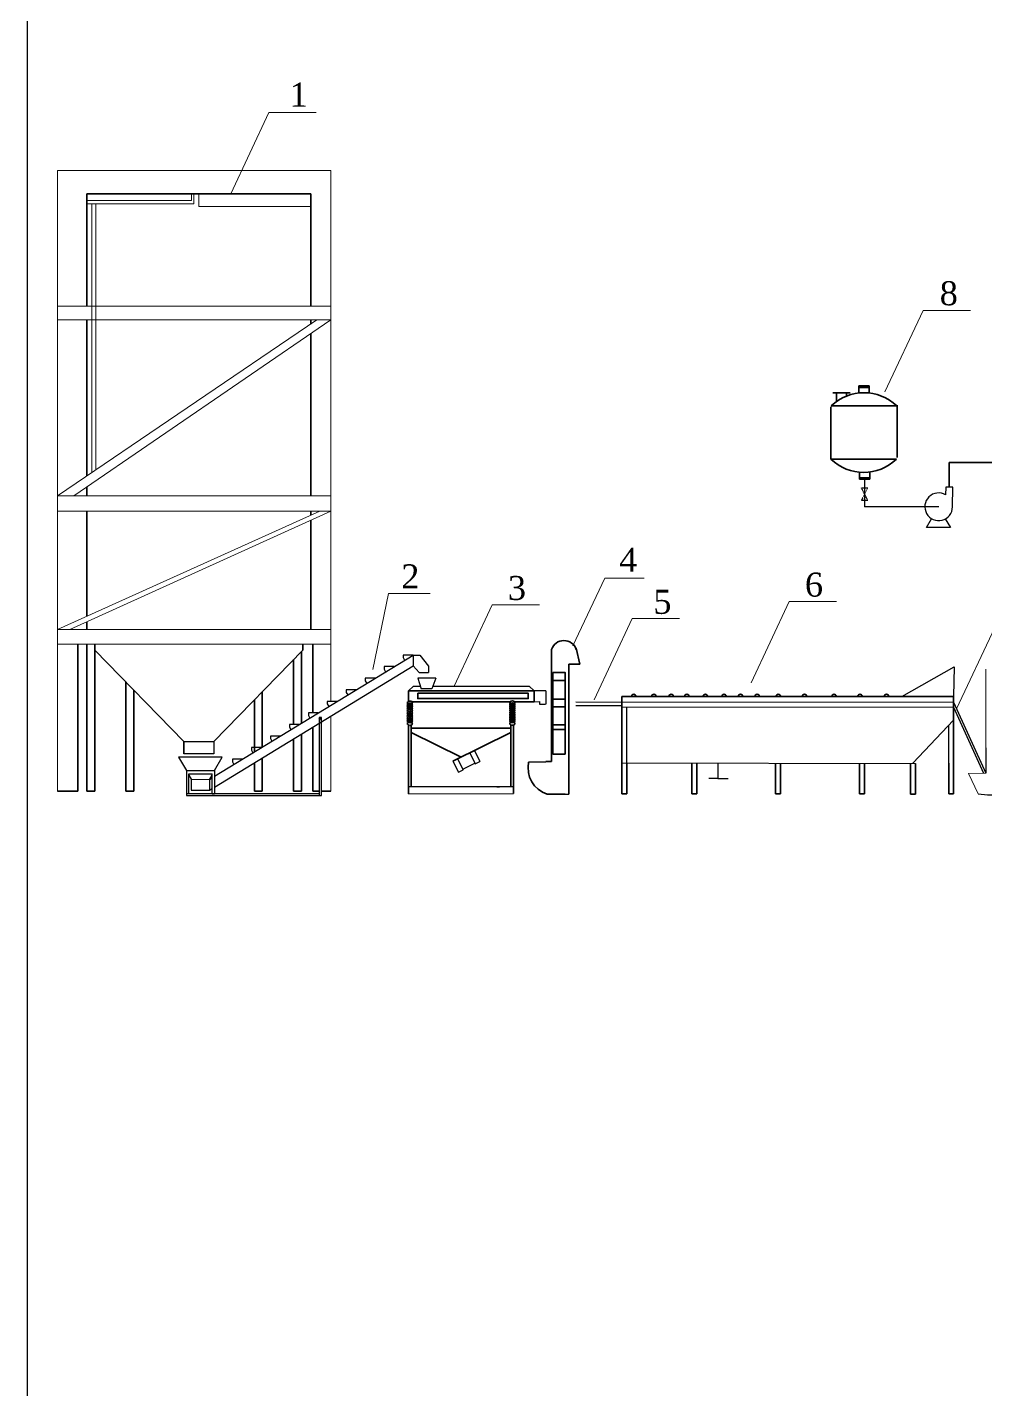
# Model space of a CAD drawing. Header units: millimetres. Extents: x -76212 to 9435109730, y -5959132081 to 60147.
# Drawn here: x -76212 to -46255, y -81082 to -38511 of the extents above; entities that cross this region are included whole.
import ezdxf

# ---------------------------------------------------------------- set-up
doc = ezdxf.new("R2010")
doc.units = ezdxf.units.MM
doc.linetypes.add('W. Cot Tang L5-L13$0$HIDDEN2', pattern=[0.1875, 0.125, -0.0625])
for name, color, linetype, lineweight in [('athietbi', 2, 'Continuous', 35), ('K.Thuoc0.15', 2, 'Continuous', 15), ('lanh tra', 6, 'Continuous', 25), ('net co ban', 80, 'Continuous', 25), ('Net0.2', 4, 'Continuous', 13), ('netchinh1', 221, 'Continuous', 40), ('tb dây chuyền', 10, 'Continuous', 40), ('THIET BI11', 30, 'Continuous', 30), ('vinh', 120, 'Continuous', 25), ('đường hơi nước', 6, 'Continuous', 9)]:
    doc.layers.add(name, color=color, linetype=linetype, lineweight=lineweight)
doc.layers.add('duong net manh', color=5, linetype='Continuous')

# ---------------------------------------------------------------- blocks, each defined once
blk = doc.blocks.new('v b')
blk.add_lwpolyline([(71401, -182775), (71401, -140775), (12001, -140775), (12001, -182775)], close=True)

msp = doc.modelspace()

# ---------------------------------------------------------------- linework, layer by layer
for p, q in [((-70361.1, -61913.1), (-64155.5, -58127.7)), ((-64155.5, -58127.7), (-64464.1, -58127.7)), ((-64464.1, -58127.7), (-64464.1, -58207.5)), ((-64464.1, -58207.5), (-64418.7, -58288.3)), ((-64155.5, -58127.7), (-63943.7, -58127.7)), ((-64155.5, -58127.7), (-64155.5, -58466.7)), ((-63943.7, -58127.7), (-63674.8, -58477.4)), ((-70361.1, -62252.1), (-64155.5, -58466.7)), ((-64747.9, -58489.1), (-65056.6, -58489.1)), ((-65056.6, -58489.1), (-65056.6, -58568.9)), ((-65056.6, -58568.9), (-65011.2, -58649.7)), ((-64155.5, -58466.7), (-63958.9, -58669.8)), ((-63958.9, -58669.8), (-63674.8, -58669.8)), ((-63674.8, -58474.9), (-63674.8, -58669.8)), ((-48881.3, -59420.8), (-47238, -58494.3)), ((-47238, -58494.3), (-47259.6, -59420.8)), ((-65340.4, -58850.5), (-65649, -58850.5)), ((-65649, -58850.5), (-65649, -58930.3)), ((-65649, -58930.3), (-65603.6, -59011.1)), ((-64294.7, -59239.5), (-64140.3, -59100.2)), ((-64140.3, -59100.2), (-63926.9, -59100.2)), ((-64004.3, -58847.1), (-63902.1, -59181.4)), ((-63444.7, -58847.1), (-64004.3, -58847.1)), ((-63444.7, -58847.1), (-63570.5, -59181.3)), ((-63542.3, -59100.2), (-60528.7, -59100.2)), ((-60528.7, -59100.2), (-60364.1, -59239.5)), ((-66525.3, -59573.3), (-66833.9, -59573.3)), ((-66833.9, -59573.3), (-66833.9, -59653.1)), ((-65932.8, -59211.9), (-66241.5, -59211.9)), ((-66241.5, -59211.9), (-66241.5, -59291.7)), ((-66241.5, -59291.7), (-66196.1, -59372.5)), ((-63570.5, -59181.3), (-63902.1, -59181.4)), ((-60009.3, -59239.4), (-60364.1, -59239.5)), ((-60364.1, -59239.5), (-60364.1, -59239.5)), ((-60364.1, -59583.2), (-60201.8, -59579.8)), ((-60201.8, -59579.8), (-60201.8, -59660.7)), ((-60009.3, -59239.4), (-60009.3, -59660.7)), ((-67117.7, -59934.7), (-67426.4, -59934.7)), ((-67426.4, -59934.7), (-67426.4, -60014.5)), ((-67426.4, -60014.5), (-67381, -60095.3)), ((-66833.9, -59653.1), (-66788.5, -59733.9)), ((-60201.8, -59660.7), (-60014.5, -59660.7)), ((-57473.9, -61499.9), (-57473.9, -59758.8)), ((-67710.2, -60296.1), (-68018.8, -60296.1)), ((-68018.8, -60296.1), (-68018.8, -60375.8)), ((-68018.8, -60375.8), (-67973.5, -60456.7)), ((-67092.3, -60073), (-67092.3, -62514.3)), ((-67012.2, -60073), (-67092.3, -60073)), ((-67012.2, -62449), (-67012.2, -60073)), ((-48530.5, -61499.9), (-47259.6, -60161.9)), ((-47413.2, -61499.9), (-47406.9, -60317)), ((-71315, -60827.4), (-70381.8, -60827.4)), ((-70381.8, -60827.4), (-70381.8, -61210.5)), ((-68302.7, -60657.5), (-68611.3, -60657.5)), ((-68611.3, -60657.5), (-68611.3, -60737.2)), ((-68611.3, -60737.2), (-68565.9, -60818)), ((-70381.8, -61210.5), (-71315.2, -61210.5)), ((-68895.1, -61018.9), (-69203.7, -61018.9)), ((-69203.7, -61018.9), (-69203.7, -61098.6)), ((-69203.7, -61098.6), (-69158.4, -61179.4)), ((-62378.2, -61178.3), (-62211.1, -61524.9)), ((-62238.7, -61107.9), (-62068.2, -61454.6)), ((-69487.6, -61380.2), (-69796.2, -61380.2)), ((-69796.2, -61380.2), (-69796.2, -61460)), ((-69796.2, -61460), (-69750.8, -61540.8)), ((-62907.7, -61436.8), (-62737.2, -61783.6)), ((-62762.1, -61365.3), (-62591.6, -61712)), ((-62762.1, -61365.3), (-62591.6, -61712)), ((-62737.2, -61783.6), (-62591.6, -61712)), ((-62601.8, -61691.4), (-62219.7, -61507.1)), ((-62211.1, -61524.9), (-62068.2, -61454.6)), ((-57627.6, -61498), (-48449.7, -61510)), ((-54630.2, -61501.9), (-54630.2, -61984.7)), ((-71239.5, -61737.7), (-70361.1, -61735.6)), ((-71239.5, -61737.7), (-71239.5, -61838.7)), ((-71239.5, -61838.7), (-71239.5, -62514.3)), ((-71156.8, -61838.7), (-70435.3, -61838.7)), ((-71156.8, -62449), (-71156.8, -61838.7)), ((-71083.4, -62008.5), (-71084.2, -62348.8)), ((-71083.4, -62008.5), (-70519.7, -62009.8)), ((-70519.7, -62009.8), (-70435.3, -61958.3)), ((-70519.7, -62009.8), (-70519.7, -62348.8)), ((-70435.3, -62449), (-70435.3, -61838.7)), ((-70361.1, -61735.6), (-70361.1, -61847.7)), ((-70361.1, -61838.7), (-70361.1, -62449)), ((-54630.2, -61984.7), (-54912.1, -61984.7)), ((-54630.2, -61984.7), (-54308.5, -61984.7)), ((-71239.5, -62449), (-67092.3, -62449)), ((-71239.5, -62514.3), (-71156.8, -62514.3)), ((-71239.5, -62514.3), (-67012.2, -62514.3)), ((-71084.2, -62348.8), (-70519.7, -62348.8)), ((-70519.7, -62348.8), (-70435.3, -62297.3)), ((-70519.7, -62348.8), (-70519.7, -62348.8)), ((-70361.1, -62514.3), (-70435.3, -62514.3)), ((-67012.2, -62514.3), (-67012.2, -62449)), ((-61012.6, -62242), (-64294.7, -62242)), ((-64294.7, -62461.7), (-61012.6, -62450.3)), ((-61530.9, -62242), (-61448.7, -62242))]:
    msp.add_line(p, q)
for points in [[(-70361.1, -61735.6), (-70120, -61318.5), (-71481.7, -61317.7), (-71239.5, -61737.7)], [(-71156.8, -61881.2), (-71083.4, -62008.5)], [(-70519.7, -62009.8), (-70435.3, -61863.8)]]:
    msp.add_lwpolyline(points)
for radius in [29, 13.9]:
    msp.add_circle((-67054.8, -60121.2), radius)
at = {"layer": 'athietbi', "color": 7}
for p, q in [((-50224.4, -49719.5), (-49896.6, -49719.5)), ((-50224.4, -49719.5), (-49896.6, -49719.5)), ((-50224.4, -49939.5), (-50224.4, -49719.5)), ((-50224.4, -49719.5), (-49896.6, -49719.5)), ((-50224.4, -49719.5), (-49896.6, -49719.5)), ((-50224.4, -49939.5), (-50224.4, -49719.5)), ((-50224.4, -49939.5), (-50224.4, -49725.6)), ((-50224.4, -49939.5), (-50224.4, -49725.6)), ((-49896.6, -49766.6), (-50224.4, -49766.6)), ((-49896.6, -49766.6), (-50224.4, -49766.6)), ((-49896.6, -49766.6), (-50224.4, -49766.6)), ((-49896.6, -49766.6), (-50224.4, -49766.6)), ((-49896.6, -49719.5), (-49896.6, -49939.5)), ((-49896.6, -49719.5), (-49896.6, -49939.5)), ((-49896.6, -49725.6), (-49896.6, -49939.5)), ((-49896.6, -49725.6), (-49896.6, -49766.6)), ((-49896.6, -49725.6), (-49896.6, -49939.5)), ((-49896.6, -49725.6), (-49896.6, -49766.6)), ((-50490.1, -49931.1), (-51034.5, -49931.1)), ((-50920.1, -50204.5), (-50920.1, -49931.1)), ((-50609.1, -50035.5), (-50609.1, -49931.1)), ((-51094.8, -50367.8), (-51094.8, -52008.4)), ((-49036.2, -50340.2), (-51084.8, -50340.2)), ((-49036.2, -50340.2), (-51084.8, -50340.2)), ((-49036.2, -50340.2), (-51084.8, -50340.2)), ((-49036.2, -50340.2), (-51084.8, -50340.2)), ((-49019.2, -50316.3), (-49019.2, -51956.9)), ((-49046.1, -52008.4), (-51094.8, -52008.4)), ((-49046.1, -52008.4), (-51094.8, -52008.4)), ((-50204.8, -52412.1), (-50204.8, -52626)), ((-50204.8, -52412.1), (-50204.8, -52626)), ((-49877, -52585), (-50204.8, -52585)), ((-49877, -52585), (-50204.8, -52585)), ((-50204.8, -52626), (-49877, -52626)), ((-50204.8, -52626), (-49877, -52626)), ((-49877, -52626), (-49877, -52412.1)), ((-49877, -52626), (-49877, -52412.1)), ((-49877, -52626), (-49877, -52585)), ((-49877, -52626), (-49877, -52585))]:
    msp.add_line(p, q, dxfattribs=at)
for centre, start, end in [((-50060.5, -51415.8), 46.39718, 133.60282), ((-50060.5, -51415.8), 46.39718, 133.60282), ((-50070.5, -50932.9), 226.39718, 313.60282), ((-50070.5, -50932.9), 226.39718, 313.60282)]:
    msp.add_arc(centre, 1485.3, start, end, dxfattribs=at)
at = {"layer": 'duong net manh', "color": 7, "linetype": 'W. Cot Tang L5-L13$0$HIDDEN2'}
for p, q in [((-49940.9, -52903), (-50136.1, -53283.9)), ((-49945.7, -53283.9), (-50136.1, -52903)), ((-50136.1, -52903), (-49940.9, -52903)), ((-50136.1, -53283.9), (-49945.7, -53283.9))]:
    msp.add_line(p, q, dxfattribs=at)
at = {"layer": 'duong net manh', "color": 7}
for p, q in [((-59064.1, -59589.6), (-57627.6, -59596.9)), ((-47259.6, -59596.9), (-46255.2, -61816.7)), ((-59064.1, -59706.5), (-57627.6, -59706.5)), ((-47259.6, -59758.8), (-46327.7, -61818.3))]:
    msp.add_line(p, q, dxfattribs=at)
at = {"layer": 'K.Thuoc0.15', "color": 7, "lineweight": 13}
for p, q in [((-69854, -43720.2), (-68660.8, -41178.2)), ((-68660.8, -41178.2), (-67183.4, -41178.2)), ((-49407.3, -49897.7), (-48214.1, -47355.7)), ((-48214.1, -47355.7), (-46736.7, -47355.7)), ((-59155.2, -57841.7), (-58160.9, -55723.4)), ((-58160.9, -55723.4), (-56929.8, -55723.4)), ((-64920.4, -56206.1), (-65413.4, -58581.4)), ((-63614, -56206.1), (-64920.4, -56206.1)), ((-62873.2, -59100.2), (-61680.1, -56558.2)), ((-61680.1, -56558.2), (-60202.7, -56558.2)), ((-53589.9, -58995.9), (-52396.8, -56454)), ((-52396.8, -56454), (-50919.4, -56454)), ((-58493.9, -59523.8), (-57300.8, -56981.8)), ((-57300.8, -56981.8), (-55823.4, -56981.8)), ((-47166, -59803.7), (-45972.9, -57261.7))]:
    msp.add_line(p, q, dxfattribs=at)
at = {"layer": 'lanh tra', "color": 7}
msp.add_line((-50136.1, -53283.9), (-49945.7, -53283.9), dxfattribs=at)
at = {"layer": 'net co ban', "color": 7, "ltscale": 10}
for p, q in [((-47505.6, -52877.6), (-47509.4, -53117.6)), ((-47283, -52881.1), (-47505.6, -52877.6)), ((-47292.8, -53499.6), (-47283, -52881.1))]:
    msp.add_line(p, q, dxfattribs=at)
msp.add_lwpolyline([(-47518.7, -53868.3), (-47360.2, -54142.8), (-48110.1, -54142.8), (-47951.6, -53868.3)], dxfattribs=at)
msp.add_arc((-47725.7, -53492.7), 433, 60.03225, 359.09153, dxfattribs=at)
at = {"layer": 'Net0.2', "color": 7}
for p, q in [((-74689.2, -42984), (-75267.2, -42984)), ((-75267.2, -42984), (-75267.2, -62382.6)), ((-74689.2, -42984), (-66723.8, -42984)), ((-66723.8, -42984), (-66723.8, -59573.3)), ((-71079.2, -43720.2), (-71079.2, -43926.8)), ((-71007.6, -43720.2), (-71007.6, -44026.8)), ((-70848.4, -43720.2), (-70848.4, -44106.6)), ((-71079.2, -43926.8), (-74347.6, -43926.8)), ((-71007.6, -44026.8), (-74347.6, -44026.8)), ((-74193.8, -44026.8), (-74193.8, -52425.9)), ((-74069.7, -44026.8), (-74069.7, -52341.7)), ((-70848.4, -44106.6), (-67349.2, -44106.6)), ((-75267.2, -47225), (-66723.8, -47225)), ((-75267.2, -47656.4), (-66723.8, -47656.4)), ((-67156.4, -47656.4), (-75267.2, -53153.3)), ((-66723.8, -47656.4), (-74750.4, -53153.3)), ((-75267.2, -53153.3), (-66723.8, -53153.3)), ((-75267.2, -53632.6), (-66723.8, -53632.6)), ((-67069.8, -53632.6), (-75267.2, -57325.7)), ((-66723.8, -53632.6), (-74883, -57325.7)), ((-75267.2, -57325.7), (-66723.8, -57325.7)), ((-75267.2, -57790.3), (-66723.8, -57790.3)), ((-46255.2, -61028.1), (-46255.2, -58563.2)), ((-57627.6, -59596.9), (-47259.6, -59596.9)), ((-57627.6, -59758.8), (-47259.6, -59758.8)), ((-66723.8, -60033.4), (-66723.8, -62382.6)), ((-46795.9, -61828.7), (-46255.2, -61816.7)), ((-46795.9, -61828.7), (-46491.2, -62462.2))]:
    msp.add_line(p, q, dxfattribs=at)
at = {"layer": 'tb dây chuyền', "color": 7, "lineweight": 35}
for p, q in [((-74347.6, -43720.2), (-74347.6, -47225)), ((-67349.2, -43720.2), (-74347.6, -43720.2)), ((-67349.2, -47225), (-67349.2, -43720.2)), ((-74347.6, -47656.4), (-74347.6, -52530.1)), ((-67349.2, -47787.1), (-67349.2, -47656.4)), ((-67349.2, -53153.3), (-67349.2, -48084.7)), ((-47394.3, -52879.3), (-47394.3, -52112.4)), ((-44991.5, -52112.4), (-47394.3, -52112.4)), ((-74347.6, -52877.4), (-74347.6, -53153.3)), ((-74347.6, -53632.6), (-74347.6, -56911.4)), ((-67349.2, -53758.5), (-67349.2, -53632.6)), ((-67349.2, -57325.7), (-67349.2, -53915.7)), ((-74347.6, -57083.3), (-74347.6, -57325.7)), ((-74627.2, -62382.6), (-74627.2, -57790.3)), ((-74347.6, -57790.3), (-74347.6, -62382.6)), ((-74102.3, -57968.6), (-74102.3, -57790.3)), ((-67594.5, -57968.6), (-67594.5, -57790.3)), ((-67285.7, -59934.7), (-67285.7, -57790.3)), ((-74102.3, -57968.6), (-71315, -60827.4)), ((-74102.3, -62382.6), (-74102.3, -57968.6)), ((-67594.5, -57968.6), (-70381.8, -60827.4)), ((-67888.6, -60296.1), (-67888.6, -58270.3)), ((-67643.3, -58018.7), (-67643.3, -60255.3)), ((-59826.4, -60416.1), (-59826.4, -57951.2)), ((-59052.7, -57915.5), (-58943.2, -58413.6)), ((-58943.2, -58413.6), (-59286.5, -58413.6)), ((-59286.5, -58413.6), (-59286.5, -58739.8)), ((-59286.5, -58739.8), (-59286.5, -59239.5)), ((-73125.4, -62382.6), (-73125.4, -58970.6)), ((-59784.2, -58921.2), (-59398.4, -58921.2)), ((-72880.1, -62382.6), (-72880.1, -59222.2)), ((-69110.8, -61150.4), (-69110.8, -59523.8)), ((-68865.6, -61000.8), (-68865.6, -59272.3)), ((-64294.7, -59239.5), (-60364.1, -59239.5)), ((-64294.7, -59569.3), (-64294.7, -59239.5)), ((-64187.7, -59583.2), (-61119.9, -59583.2)), ((-60982.1, -59583.2), (-60364.1, -59583.2)), ((-60364.1, -59239.5), (-60364.1, -59583.2)), ((-59784.2, -59501.5), (-59398.4, -59501.5)), ((-59398.4, -59239.5), (-59398.4, -60450.7)), ((-59286.5, -59239.5), (-59286.5, -62469.9)), ((-57627.6, -62461.7), (-57627.6, -59420.8)), ((-57627.6, -59420.8), (-47259.6, -59420.8)), ((-47259.6, -59420.8), (-47259.6, -62461.7)), ((-59784.2, -59749.3), (-59398.4, -59749.3)), ((-67285.7, -62382.6), (-67285.7, -60376.2)), ((-64294.7, -62453.6), (-64294.7, -60315.4)), ((-64212.5, -61409.9), (-64212.5, -60315.4)), ((-64212.5, -60410.3), (-61094.5, -60410.3)), ((-61094.5, -60311.8), (-61094.7, -62242)), ((-61012.6, -60313.6), (-61012.6, -62450.9)), ((-59826.4, -60416.1), (-59826.4, -61454.9)), ((-59784.2, -60304), (-59502.3, -60304)), ((-59784.2, -60450.7), (-59480.6, -60450.7)), ((-59502.3, -60304), (-59398.4, -60304)), ((-59398.4, -60450.7), (-59480.6, -60450.7)), ((-59398.4, -60450.7), (-59398.4, -61221.3)), ((-71315, -60827.4), (-71315.2, -61210.5)), ((-67888.6, -62382.6), (-67888.6, -60743.9)), ((-67643.3, -60594.3), (-67643.3, -62382.6)), ((-64212.5, -60545.2), (-62653.5, -61311.8)), ((-61094.5, -60545.2), (-62907.7, -61436.8)), ((-59398.4, -61221.3), (-59480.6, -61221.3)), ((-69110.8, -62382.6), (-69110.8, -61489.5)), ((-68865.6, -62382.6), (-68865.6, -61339.8)), ((-64212.5, -61409.9), (-64212.5, -62242)), ((-60541.4, -61470.7), (-60000.7, -61458.7)), ((-59826.4, -61454.9), (-60000.7, -61454.9)), ((-57473.9, -61499.9), (-57473.9, -62461.7)), ((-55440.1, -61499.9), (-55440.1, -62461.7)), ((-55286.4, -61499.9), (-55286.4, -62461.7)), ((-52825.4, -61499.9), (-52825.4, -62461.7)), ((-52671.8, -61499.9), (-52671.8, -62461.7)), ((-50201.2, -61499.9), (-50201.2, -62461.7)), ((-50047.6, -61499.9), (-50047.6, -62461.7)), ((-48603.4, -61510), (-48603.4, -62471.8)), ((-48449.7, -61510), (-48449.7, -62471.8)), ((-47413.2, -61499.9), (-47413.2, -62461.7)), ((-75267.2, -62382.6), (-74627.2, -62382.6)), ((-74347.6, -62382.6), (-74102.3, -62382.6)), ((-73125.4, -62382.6), (-72880.1, -62382.6)), ((-68865.6, -62382.6), (-69110.8, -62382.6)), ((-67643.3, -62382.6), (-67888.6, -62382.6)), ((-67092.3, -62382.6), (-67285.7, -62382.6)), ((-66723.8, -62382.6), (-67012.2, -62382.6)), ((-64294.7, -62453.6), (-64294.7, -62461.7)), ((-61094.7, -62450.6), (-61094.7, -62450.9)), ((-59959, -62469.9), (-59398.4, -62469.9)), ((-57473.9, -62461.7), (-57627.6, -62461.7)), ((-55286.4, -62461.7), (-55440.1, -62461.7)), ((-52671.8, -62461.7), (-52825.4, -62461.7)), ((-50047.6, -62461.7), (-50201.2, -62461.7)), ((-48449.7, -62471.8), (-48603.4, -62471.8)), ((-47259.6, -62461.7), (-47413.2, -62461.7))]:
    msp.add_line(p, q, dxfattribs=at)
for points in [[(-59480.6, -61221.3), (-59784.2, -61221.3), (-59784.2, -58673.3), (-59398.4, -58673.3), (-59398.4, -59239.5)], [(-64212.5, -60315.4), (-64212.5, -61221.3)]]:
    msp.add_lwpolyline(points, dxfattribs=at)
msp.add_lwpolyline([(-64005, -59320.3), (-60554.1, -59320.3), (-60554.1, -59486.1), (-64005, -59486.1)], close=True, dxfattribs=at)
for centre, radius, start, end in [((-59439.6, -58081.2), 408.1, 18.57011, 161.42989), ((-57256.3, -59420.8), 69.5, 0, 180), ((-56627.5, -59420.8), 69.5, 0, 180), ((-56084.9, -59420.8), 69.5, 0, 180), ((-55596.5, -59420.8), 69.5, 0, 180), ((-55019, -59420.8), 69.5, 0, 180), ((-54433.4, -59420.8), 69.5, 0, 180), ((-53920.1, -59420.8), 69.5, 0, 180), ((-53400.1, -59420.8), 69.5, 0, 180), ((-52738.7, -59420.8), 69.5, 0, 180), ((-51919.8, -59420.8), 69.5, 0, 180), ((-50996.5, -59420.8), 69.5, 0, 180), ((-50185.6, -59420.8), 69.5, 0, 180), ((-49356.8, -59420.8), 69.5, 0, 180), ((-59706.4, -61653.4), 854.7, 167.66153, 252.81481)]:
    msp.add_arc(centre, radius, start, end, dxfattribs=at)
for centre in [(-64253.6, -59613.9), (-61051, -59611.2), (-64253.6, -59677.3), (-64253.6, -59734.4), (-64253.6, -59794.5), (-64253.6, -59860.6), (-64253.6, -59932.7), (-64253.6, -59998.8), (-64253.6, -60067.9), (-61051, -59674.7), (-61051, -59731.7), (-61051, -59791.8), (-61051, -59857.9), (-61051, -59930), (-61051, -59996.1), (-61051, -60065.2), (-64253.6, -60131.9), (-64253.6, -60189.6), (-64253.6, -60270.8), (-61051, -60129.3), (-61051, -60186.9), (-61051, -60268.2)]:
    msp.add_ellipse(centre, major_axis=(-82.2, 0), ratio=0.6259149, dxfattribs=at)
at = {"layer": 'THIET BI11', "color": 7, "lineweight": 30}
msp.add_line((-59398.4, -62469.9), (-59286.5, -62469.9), dxfattribs=at)
at = {"layer": 'vinh', "color": 7}
msp.add_line((-46255.2, -61028.1), (-46255.2, -61816.7), dxfattribs=at)
msp.add_arc((-46103.2, -59861.1), 2629.8, 261.51646, 278.48354, dxfattribs=at)
at = {"layer": 'đường hơi nước', "color": 7, "lineweight": 30}
for p in [(-50040.9, -52626), (-47725.7, -53492.7)]:
    msp.add_line(p, (-50040.9, -53492.7), dxfattribs=at)

# ---------------------------------------------------------------- block references
at = {"xscale": 2.791091901776999, "yscale": 2.791091901776999, "zscale": 2.791091901776999}
msp.add_blockref('v b', (-109707.1, 386960.9), dxfattribs=at)

# ---------------------------------------------------------------- texts
at = {"layer": 'netchinh1', "color": 7, "lineweight": 20, "char_height": 250, "width": 612.612, "attachment_point": 1}
for s, insert in [('{\\fTimes New Roman|b0|i0|c0|p18;\\H3x;1}', (-68012.2, -40239.9)), ('{\\fTimes New Roman|b0|i0|c0|p18;\\H3x;8}', (-47694.4, -46446.8)), ('{\\fTimes New Roman|b0|i0|c0|p18;\\H3x;4}', (-57713.3, -54773.1)), ('{\\fTimes New Roman|b0|i0|c0|p18;\\H3x;2}', (-64521.4, -55291.7)), ('{\\fTimes New Roman|b0|i0|c0|p18;\\H3x;3}', (-61190, -55654.5)), ('{\\fTimes New Roman|b0|i0|c0|p18;\\H3x;6}', (-51906.7, -55550.2)), ('{\\fTimes New Roman|b0|i0|c0|p18;\\H3x;5}', (-56644.6, -56088.2))]:
    msp.add_mtext(s, dxfattribs=dict(at, insert=insert))

doc.saveas('drawing.dxf')
